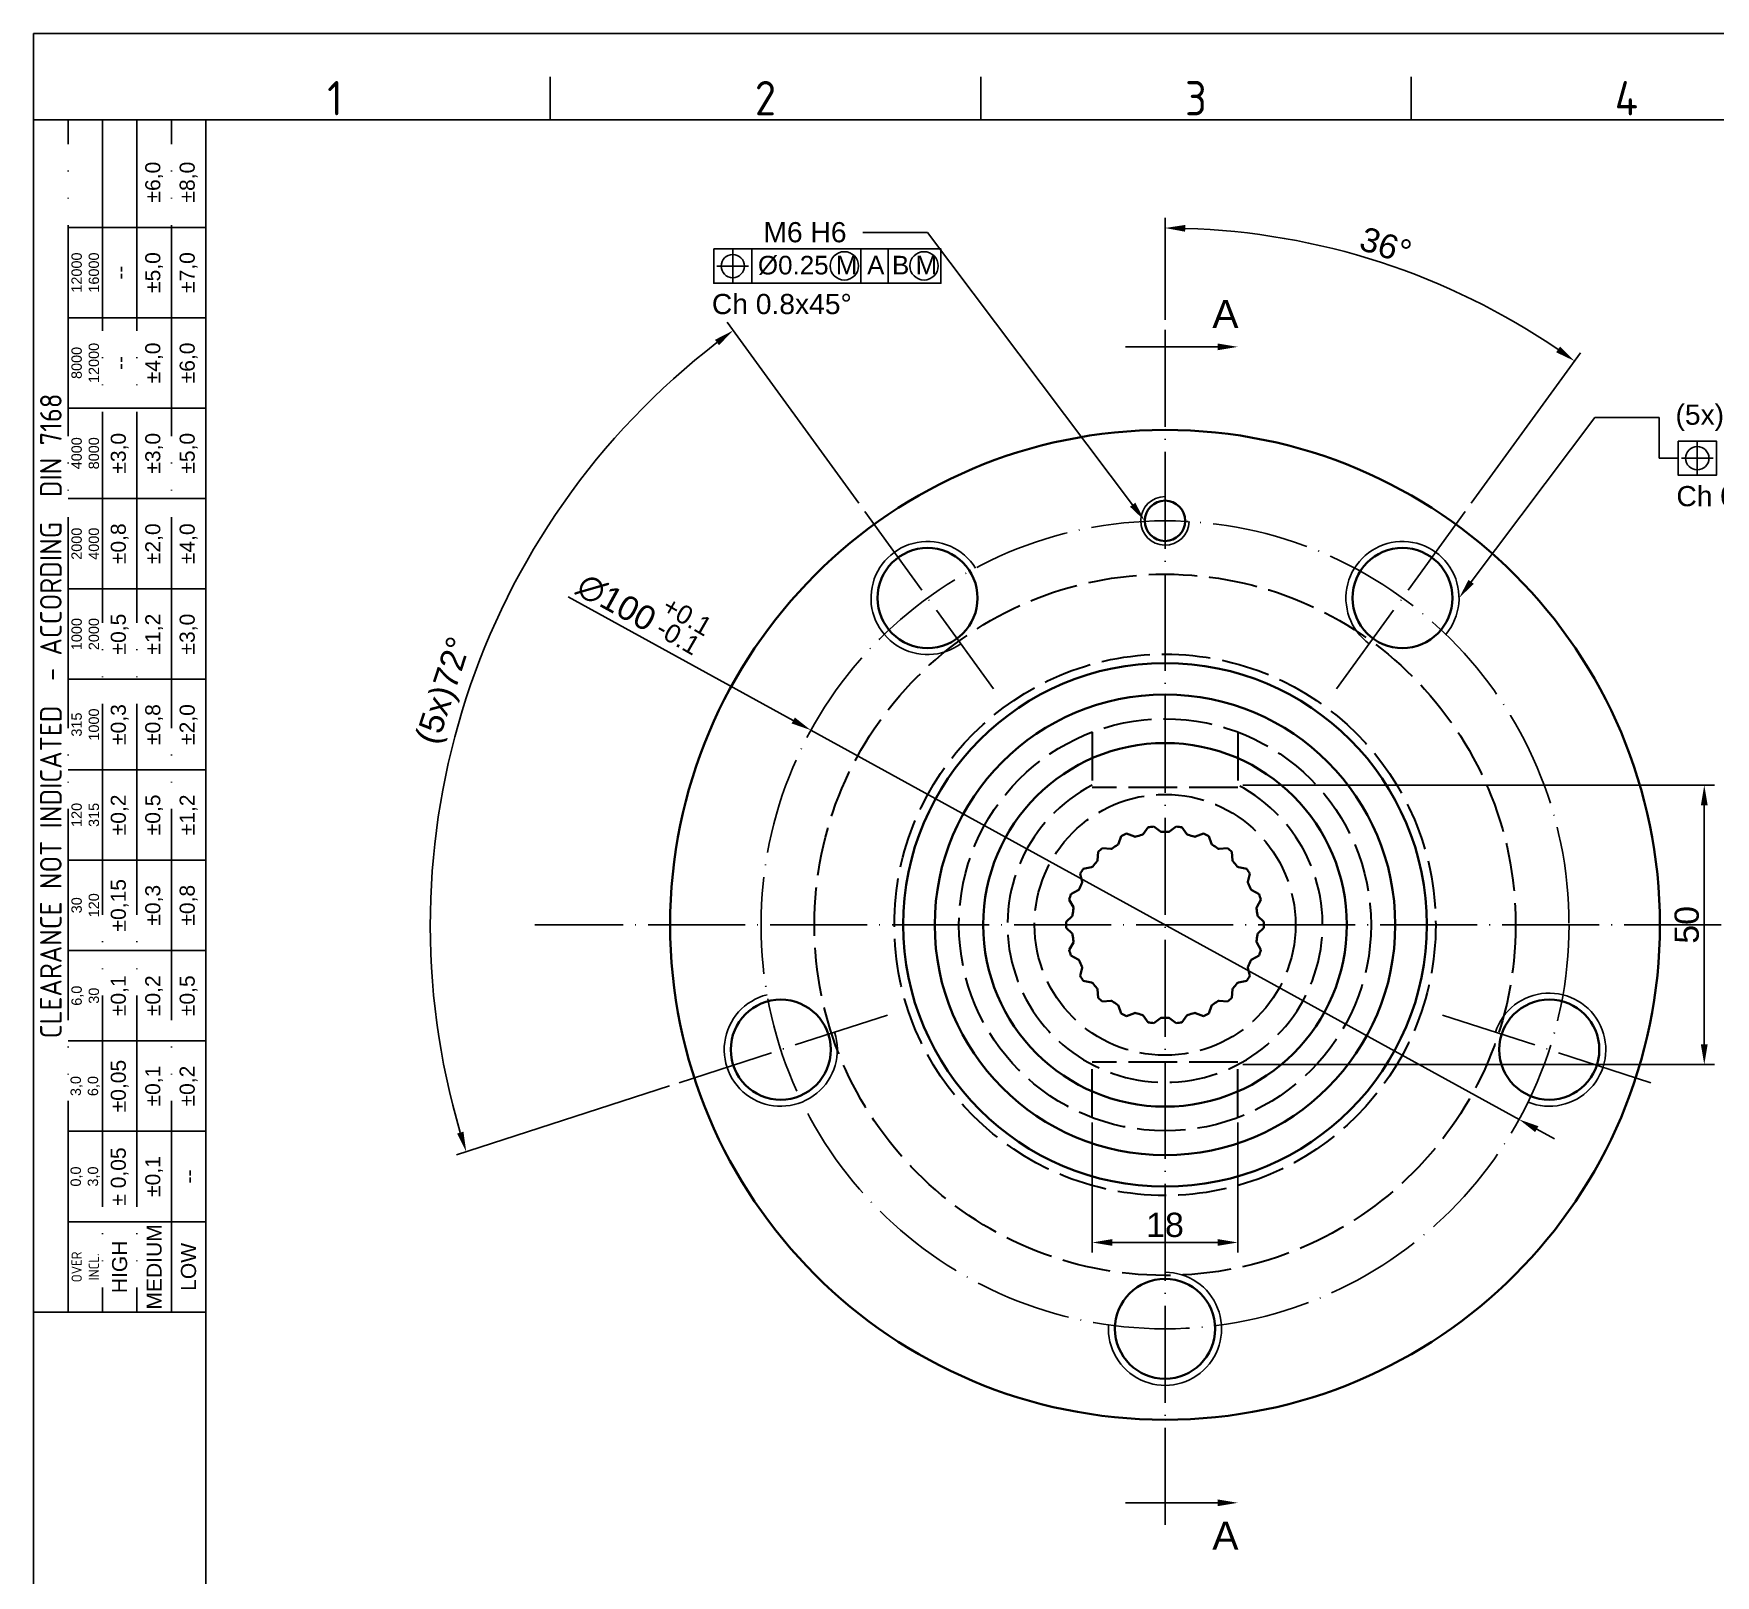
# Model space of a CAD drawing. Header units: millimetres. Extents: x 2429 to 2877, y 1091 to 1407.
# Drawn here: x 2429 to 2637.2, y 1216.6 to 1407.5 of the extents above; entities that cross this region are included whole.
import ezdxf
from ezdxf import colors
from ezdxf.entities.mleader import LeaderData, LeaderLine
from ezdxf.enums import TextEntityAlignment as Align
from ezdxf.math import Vec2, Vec3

# ---------------------------------------------------------------- set-up
doc = ezdxf.new("R2010")
doc.units = ezdxf.units.MM
for name, pattern in [('ACAD_ISO02W100', [15, 12, -3]), ('ACAD_ISO04W100', [30, 24, -3, 0, -3]), ('ACAD_ISO05W100', [33, 24, -3, 0, -3, 0, -3])]:
    doc.linetypes.add(name, pattern=pattern)
for name, color, linetype, lineweight in [('AM_0', 7, 'Continuous', 40), ('AM_4', 1, 'ACAD_ISO04W100', 25), ('AM_5', 3, 'Continuous', 25), ('AM_8', 40, 'ACAD_ISO02W100', 35), ('AM_BOR', 2, 'ACAD_ISO05W100', 35)]:
    doc.layers.add(name, color=color, linetype=linetype, lineweight=lineweight)
doc.styles.add('ACISOTS', font='isocp.shx', dxfattribs={"height": 1})
doc.styles.get("Standard").update_dxf_attribs({"font": 'arial.ttf'})
doc.dimstyles.new('ISO-25', dxfattribs={"dimtxt": 3, "dimasz": 2.5, "dimexe": 1.25, "dimexo": 0.625, "dimtad": 1, "dimtxsty": 'Standard', "dimcen": 2.5, "dimadec": 0, "dimazin": 0, "dimtfac": 1, "dimtmove": 0, "dimatfit": 3, "dimfxl": 1, "dimarcsym": 0})

# ---------------------------------------------------------------- blocks, each defined once
blk = doc.blocks.new('A3 ZTL')
for p, q in [((19.57, 280.82), (19.57, 9.78)), ((401.17, 280.82), (19.57, 280.82))]:
    blk.add_line(p, q)
at = {"layer": 'AM_BOR', "color": 135, "linetype": 'Continuous', "lineweight": 25}
for p, q in [((0, 0), (0, 290.61)), ((0, 290.61), (410.96, 290.61))]:
    blk.add_line(p, q, dxfattribs=at)
at = {"layer": 'AM_BOR', "color": 135, "lineweight": 25}
for p, q in [((58.71, 280.82), (58.71, 285.71)), ((107.63, 280.82), (107.63, 285.71)), ((156.56, 280.82), (156.56, 285.71)), ((3.91, 145.3), (3.91, 280.82)), ((7.83, 280.82), (7.83, 145.3)), ((11.74, 280.82), (11.74, 145.3)), ((15.66, 145.3), (15.66, 280.82)), ((19.57, 268.59), (3.91, 268.59)), ((19.57, 258.32), (3.91, 258.32)), ((19.57, 248.04), (3.91, 248.04)), ((19.57, 237.77), (3.91, 237.77)), ((19.57, 227.5), (3.91, 227.5)), ((19.57, 217.22), (3.91, 217.22)), ((19.57, 206.95), (3.91, 206.95)), ((19.57, 196.67), (3.91, 196.67)), ((19.57, 186.4), (3.91, 186.4)), ((19.57, 176.13), (3.91, 176.13)), ((19.57, 165.85), (3.91, 165.85)), ((19.57, 155.58), (3.91, 155.58))]:
    blk.add_line(p, q, dxfattribs=at)
blk.add_lwpolyline([(19.57, 145.3), (0, 145.3), (0, 280.82), (19.57, 280.82)], close=True, dxfattribs=at)
at = {"layer": 'AM_BOR', "color": 135, "lineweight": 25, "style": 'ACISOTS'}
for s, p in [('1', (34.25, 283.27)), ('2', (83.17, 283.27)), ('3', (132.09, 283.27)), ('4', (181.02, 283.27))]:
    blk.add_text(s, height=3.91, dxfattribs=at).set_placement(p, align=Align.MIDDLE)
at = {"layer": 'AM_BOR', "color": 135, "lineweight": 25, "attachment_point": 5, "rotation": 90}
for s, insert, char_height, width in [('±6,0', (13.7, 273.73), 1.712, 10.274), ('±8,0', (17.61, 273.73), 1.712, 10.274), ('12000\\P16000', (5.87, 263.45), 1.174, 10.274), ('±5,0', (13.7, 263.45), 1.712, 10.274), ('±7,0', (17.61, 263.45), 1.712, 10.274), ('--', (9.78, 263.45), 1.712, 10.274), ('8000\\P12000', (5.87, 253.18), 1.174, 10.274), ('±4,0', (13.7, 253.18), 1.712, 10.274), ('±6,0', (17.61, 253.18), 1.712, 10.274), ('--', (9.78, 253.18), 1.712, 10.274), ('{\\Fisocp.shx|c0;CLEARANCE NOT INDICATED  - ACCORDING  DIN 7168}', (1.96, 213.06), 2.4462, 135.5186), ('4000\\P8000', (5.87, 242.91), 1.174, 10.274), ('±3,0', (9.78, 242.91), 1.712, 10.274), ('±3,0', (13.7, 242.91), 1.712, 10.274), ('±5,0', (17.61, 242.91), 1.712, 10.274), ('2000\\P4000', (5.87, 232.63), 1.174, 10.274), ('±0,8', (9.78, 232.63), 1.712, 10.274), ('±2,0', (13.7, 232.63), 1.712, 10.274), ('±4,0', (17.61, 232.63), 1.712, 10.274), ('1000\\P2000', (5.87, 222.36), 1.174, 10.274), ('±0,5', (9.78, 222.36), 1.712, 10.274), ('±1,2', (13.7, 222.36), 1.712, 10.274), ('±3,0', (17.61, 222.36), 1.712, 10.274), ('±0,3', (9.78, 212.08), 1.712, 10.274), ('±0,8', (13.7, 212.08), 1.712, 10.274), ('±2,0', (17.61, 212.08), 1.712, 10.274), ('315\\P1000', (5.87, 212.08), 1.174, 10.274), ('120\\P315', (5.87, 201.81), 1.174, 10.274), ('±0,2', (9.78, 201.81), 1.712, 10.274), ('±0,5', (13.7, 201.81), 1.712, 10.274), ('±1,2', (17.61, 201.81), 1.712, 10.274), ('±0,15', (9.78, 191.54), 1.712, 10.274), ('±0,3', (13.7, 191.54), 1.712, 10.274), ('±0,8', (17.61, 191.54), 1.712, 10.274), ('30\\P120', (5.87, 191.54), 1.174, 10.274), ('6,0\\P30', (5.87, 181.26), 1.174, 10.274), ('±0,1', (9.78, 181.26), 1.712, 10.274), ('±0,2', (13.7, 181.26), 1.712, 10.274), ('±0,5', (17.61, 181.26), 1.712, 10.274), ('3,0\\P6,0', (5.87, 170.99), 1.174, 10.274), ('±0,05', (9.78, 170.99), 1.712, 10.274), ('±0,1', (13.7, 170.99), 1.712, 10.274), ('±0,2', (17.61, 170.99), 1.712, 10.274), ('± 0,05', (9.78, 160.71), 1.712, 10.274), ('\\pt4.69206;±0,1', (13.7, 160.71), 1.7123, 10.274), ('0,0\\P3,0', (5.87, 160.71), 1.174, 10.274), ('--', (17.61, 160.71), 1.712, 10.274), ('MEDIUM', (13.7, 150.44), 1.712, 10.274), ('HIGH', (9.78, 150.44), 1.712, 10.274), ('LOW', (17.61, 150.44), 1.712, 10.274), ('{\\Fisocp.shx|c0;OVER\\PINCL.}', (5.87, 150.44), 1.1742, 10.274)]:
    blk.add_mtext(s, dxfattribs=dict(at, insert=insert, char_height=char_height, width=width))
blk = doc.blocks.new('*D75')
at = {"layer": 'AM_5', "color": 0, "lineweight": -2}
for p, q in [((2495.21, 1337.77), (2523.06, 1322.46)), ((2612.89, 1273.08), (2525.25, 1321.25)), ((2615.08, 1271.87), (2617.27, 1270.67))]:
    blk.add_line(p, q, dxfattribs=at)
at = {"layer": 'AM_5', "color": 0}
for points in [[(2523.26, 1322.82), (2522.86, 1322.09), (2525.25, 1321.25)], [(2615.28, 1272.24), (2614.88, 1271.51), (2612.89, 1273.08)]]:
    blk.add_solid(points, dxfattribs=at)
at = {"layer": 'Defpoints', "color": 0}
for p in [(2525.25, 1321.25), (2612.89, 1273.08)]:
    blk.add_point(p, dxfattribs=at)
at = {"layer": 'AM_5', "color": 0, "insert": (2501.17, 1337.05), "char_height": 3, "attachment_point": 5, "rotation": 331.2004}
blk.add_mtext('∅100', dxfattribs=at)
blk = doc.blocks.new('*D76')
at = {"layer": 'AM_5', "color": 0, "lineweight": -2}
for p, q in [((2531.16, 1349.35), (2514.88, 1371.74)), ((2507.73, 1277.23), (2481.4, 1268.68))]:
    blk.add_line(p, q, dxfattribs=at)
blk.add_arc((2569.07, 1297.16), 90.93, 127.5752, 196.4248, dxfattribs=at)
at = {"layer": 'AM_5', "color": 0}
for points in [[(2513.37, 1369.57), (2513.87, 1368.9), (2515.62, 1370.73)], [(2482.24, 1271.57), (2481.45, 1271.33), (2482.59, 1269.06)]]:
    blk.add_solid(points, dxfattribs=at)
at = {"layer": 'Defpoints', "color": 0}
for p in [(2531.52, 1348.84), (2490.32, 1342.63), (2547.84, 1326.39), (2534.71, 1286), (2508.32, 1277.43)]:
    blk.add_point(p, dxfattribs=at)
at = {"layer": 'AM_5', "color": 0, "insert": (2480.12, 1326.06), "char_height": 3, "attachment_point": 5, "rotation": 72}
blk.add_mtext('(5x)72%%d', dxfattribs=at)
blk = doc.blocks.new('*D77')
at = {"layer": 'AM_5', "color": 0, "lineweight": -2}
for p, q in [((2569.07, 1372.05), (2569.07, 1384.66)), ((2606.98, 1349.35), (2620.5, 1367.95))]:
    blk.add_line(p, q, dxfattribs=at)
blk.add_arc((2569.07, 1297.16), 86.24, 55.6609, 88.3391, dxfattribs=at)
at = {"layer": 'AM_5', "color": 0}
for points in [[(2571.56, 1382.95), (2571.58, 1383.79), (2569.07, 1383.41)], [(2617.96, 1368.72), (2617.48, 1368.03), (2619.76, 1366.94)]]:
    blk.add_solid(points, dxfattribs=at)
at = {"layer": 'Defpoints', "color": 0}
for p in [(2604.15, 1375.95), (2569.07, 1371.42), (2606.61, 1348.84), (2590.3, 1326.39), (2569.07, 1222.9)]:
    blk.add_point(p, dxfattribs=at)
at = {"layer": 'AM_5', "color": 0, "insert": (2596.39, 1381.24), "char_height": 3, "attachment_point": 5, "rotation": 342}
blk.add_mtext('36°', dxfattribs=at)
blk = doc.blocks.new('*D95')
at = {"layer": 'AM_5', "color": 0, "lineweight": -2}
for p, q in [((2578.69, 1314.46), (2637.06, 1314.46)), ((2635.81, 1311.96), (2635.81, 1282.36)), ((2578.69, 1279.86), (2637.06, 1279.86))]:
    blk.add_line(p, q, dxfattribs=at)
at = {"layer": 'AM_5', "color": 0}
for points in [[(2635.39, 1311.96), (2636.23, 1311.96), (2635.81, 1314.46)], [(2635.39, 1282.36), (2636.23, 1282.36), (2635.81, 1279.86)]]:
    blk.add_solid(points, dxfattribs=at)
at = {"layer": 'Defpoints', "color": 0}
for p in [(2578.07, 1314.46), (2578.07, 1279.86), (2635.81, 1279.86)]:
    blk.add_point(p, dxfattribs=at)
at = {"layer": 'AM_5', "color": 0, "insert": (2633.65, 1297.16), "char_height": 3, "attachment_point": 5, "rotation": 90}
blk.add_mtext('50', dxfattribs=at)
blk = doc.blocks.new('*D96')
at = {"layer": 'AM_5', "color": 0, "lineweight": -2}
for p, q in [((2560.07, 1272.68), (2560.07, 1256.6)), ((2578.07, 1272.68), (2578.07, 1256.6)), ((2562.57, 1257.85), (2575.57, 1257.85))]:
    blk.add_line(p, q, dxfattribs=at)
at = {"layer": 'AM_5', "color": 0}
for points in [[(2562.57, 1258.27), (2562.57, 1257.43), (2560.07, 1257.85)], [(2575.57, 1258.27), (2575.57, 1257.43), (2578.07, 1257.85)]]:
    blk.add_solid(points, dxfattribs=at)
at = {"layer": 'Defpoints', "color": 0}
for p in [(2560.07, 1273.3), (2578.07, 1273.3), (2578.07, 1257.85)]:
    blk.add_point(p, dxfattribs=at)
at = {"layer": 'AM_5', "color": 0, "insert": (2569.07, 1260.01), "char_height": 3, "attachment_point": 5}
blk.add_mtext('18', dxfattribs=at)

msp = doc.modelspace()

# ---------------------------------------------------------------- linework, layer by layer
at = {"layer": 'AM_0'}
for p, q in [((2566.352, 1308.396), (2566.978, 1309.234)), ((2567.676, 1309.334), (2568.512, 1308.706)), ((2569.627, 1308.706), (2570.464, 1309.334)), ((2571.161, 1309.234), (2571.787, 1308.396)), ((2563.298, 1307.175), (2563.662, 1308.156)), ((2564.303, 1308.448), (2565.283, 1308.082)), ((2572.856, 1308.082), (2573.836, 1308.448)), ((2574.477, 1308.156), (2574.841, 1307.175)), ((2560.711, 1305.144), (2560.785, 1306.187)), ((2561.317, 1306.648), (2562.36, 1306.573)), ((2575.779, 1306.573), (2576.822, 1306.648)), ((2577.355, 1306.187), (2577.428, 1305.144)), ((2558.801, 1302.466), (2558.578, 1303.487)), ((2558.959, 1304.08), (2559.981, 1304.301)), ((2578.158, 1304.301), (2579.18, 1304.08)), ((2579.561, 1303.487), (2579.338, 1302.466)), ((2557.42, 1300.951), (2558.338, 1301.452)), ((2579.801, 1301.452), (2580.719, 1300.951)), ((2557.724, 1299.358), (2557.221, 1300.275)), ((2580.918, 1300.275), (2580.416, 1299.358)), ((2556.825, 1297.516), (2557.565, 1298.255)), ((2557.565, 1296.072), (2556.825, 1296.811)), ((2580.574, 1298.255), (2581.315, 1297.516)), ((2581.315, 1296.811), (2580.574, 1296.072)), ((2557.221, 1294.052), (2557.724, 1294.969)), ((2580.416, 1294.969), (2580.918, 1294.052)), ((2558.338, 1292.875), (2557.42, 1293.376)), ((2580.719, 1293.376), (2579.801, 1292.875)), ((2558.578, 1290.84), (2558.801, 1291.862)), ((2579.338, 1291.862), (2579.561, 1290.84)), ((2559.981, 1290.026), (2558.959, 1290.247)), ((2560.785, 1288.14), (2560.711, 1289.183)), ((2577.428, 1289.183), (2577.355, 1288.14)), ((2579.18, 1290.247), (2578.158, 1290.026)), ((2562.36, 1287.754), (2561.317, 1287.679)), ((2563.662, 1286.171), (2563.298, 1287.152)), ((2574.841, 1287.152), (2574.477, 1286.171)), ((2576.822, 1287.679), (2575.779, 1287.754)), ((2565.283, 1286.245), (2564.303, 1285.879)), ((2566.978, 1285.093), (2566.352, 1285.931)), ((2568.512, 1285.621), (2567.676, 1284.993)), ((2570.464, 1284.993), (2569.627, 1285.621)), ((2571.787, 1285.931), (2571.161, 1285.093)), ((2573.836, 1285.879), (2572.856, 1286.245))]:
    msp.add_line(p, q, dxfattribs=at)
for centre, radius in [((2569.07, 1297.164), 61.25), ((2569.07, 1347.164), 2.5), ((2539.68, 1337.614), 6.193), ((2598.459, 1337.614), 6.193), ((2569.07, 1297.164), 32.4), ((2569.07, 1297.164), 28.5), ((2569.07, 1297.164), 22.5), ((2521.517, 1281.713), 6.193), ((2616.622, 1281.713), 6.193), ((2569.07, 1247.164), 6.193)]:
    msp.add_circle(centre, radius, dxfattribs=at)
for centre, radius, start, end in [((2569.07, 1297.164), 12.25, 96.53378, 99.82986), ((2569.07, 1297.164), 12.25, 80.17014, 83.46622), ((2563.064, 1307.262), 0.25, 300.74101, 339.59717), ((2569.07, 1297.164), 12.25, 112.89741, 116.1935), ((2565.371, 1308.316), 0.25, 249.49374, 288.3499), ((2569.07, 1297.164), 11.5, 104.37737, 108.3499), ((2566.152, 1308.546), 0.25, 284.37737, 323.23353), ((2568.662, 1308.906), 0.25, 233.1301, 271.98626), ((2569.07, 1297.164), 11.5, 88.01374, 91.98626), ((2569.477, 1308.906), 0.25, 268.01374, 306.8699), ((2571.987, 1308.546), 0.25, 216.76647, 255.62263), ((2569.07, 1297.164), 11.5, 71.6501, 75.62263), ((2572.769, 1308.316), 0.25, 251.6501, 290.50626), ((2569.07, 1297.164), 12.25, 63.8065, 67.10259), ((2575.076, 1307.262), 0.25, 200.40283, 239.25899), ((2560.462, 1305.161), 0.25, 317.10465, 355.96081), ((2569.07, 1297.164), 12.25, 129.26105, 132.55713), ((2562.378, 1306.822), 0.25, 265.85738, 304.71354), ((2569.07, 1297.164), 11.5, 120.74101, 124.71354), ((2569.07, 1297.164), 11.5, 55.28646, 59.25899), ((2575.761, 1306.822), 0.25, 235.28646, 274.14262), ((2569.07, 1297.164), 12.25, 47.44287, 50.73895), ((2577.678, 1305.161), 0.25, 184.03919, 222.89535), ((2569.07, 1297.164), 12.25, 145.62469, 148.92077), ((2559.928, 1304.546), 0.25, 282.22101, 321.07717), ((2569.07, 1297.164), 11.5, 137.10465, 141.07717), ((2569.07, 1297.164), 11.5, 38.92283, 42.89535), ((2578.211, 1304.546), 0.25, 218.92283, 257.77899), ((2569.07, 1297.164), 12.25, 31.07923, 34.37531), ((2569.07, 1297.164), 12.25, 161.98832, 165.28441), ((2558.219, 1301.671), 0.25, 298.58465, 337.44081), ((2569.07, 1297.164), 11.5, 153.46828, 157.44081), ((2558.557, 1302.412), 0.25, 333.46828, 12.32444), ((2579.582, 1302.412), 0.25, 167.67556, 206.53172), ((2569.07, 1297.164), 11.5, 22.55919, 26.53172), ((2579.921, 1301.671), 0.25, 202.55919, 241.41535), ((2569.07, 1297.164), 12.25, 14.71559, 18.01168), ((2569.07, 1297.164), 11.5, 169.83192, 173.80444), ((2557.504, 1299.238), 0.25, 349.83192, 28.68808), ((2580.635, 1299.238), 0.25, 151.31192, 190.16808), ((2569.07, 1297.164), 11.5, 6.19556, 10.16808), ((2569.07, 1297.164), 12.25, 178.35196, 181.64804), ((2557.388, 1298.432), 0.25, 314.94828, 353.80444), ((2580.751, 1298.432), 0.25, 186.19556, 225.05172), ((2569.07, 1297.164), 12.25, 358.35196, 1.64804), ((2557.388, 1295.895), 0.25, 6.19556, 45.05172), ((2569.07, 1297.164), 11.5, 186.19556, 190.16808), ((2557.504, 1295.089), 0.25, 331.31192, 10.16808), ((2580.635, 1295.089), 0.25, 169.83192, 208.68808), ((2569.07, 1297.164), 11.5, 349.83192, 353.80444), ((2580.751, 1295.895), 0.25, 134.94828, 173.80444), ((2569.07, 1297.164), 12.25, 194.71559, 198.01168), ((2558.219, 1292.656), 0.25, 22.55919, 61.41535), ((2569.07, 1297.164), 11.5, 202.55919, 206.53172), ((2569.07, 1297.164), 11.5, 333.46828, 337.44081), ((2579.921, 1292.656), 0.25, 118.58465, 157.44081), ((2569.07, 1297.164), 12.25, 341.98832, 345.28441), ((2569.07, 1297.164), 12.25, 211.07923, 214.37531), ((2558.557, 1291.915), 0.25, 347.67556, 26.53172), ((2569.07, 1297.164), 12.25, 325.62469, 328.92077), ((2579.582, 1291.915), 0.25, 153.46828, 192.32444), ((2559.928, 1289.781), 0.25, 38.92283, 77.77899), ((2569.07, 1297.164), 11.5, 218.92283, 222.89535), ((2560.462, 1289.166), 0.25, 4.03919, 42.89535), ((2577.678, 1289.166), 0.25, 137.10465, 175.96081), ((2569.07, 1297.164), 11.5, 317.10465, 321.07717), ((2578.211, 1289.781), 0.25, 102.22101, 141.07717), ((2569.07, 1297.164), 12.25, 227.44287, 230.73895), ((2562.378, 1287.505), 0.25, 55.28646, 94.14262), ((2569.07, 1297.164), 11.5, 235.28646, 239.25899), ((2563.064, 1287.065), 0.25, 20.40283, 59.25899), ((2575.076, 1287.065), 0.25, 120.74101, 159.59717), ((2569.07, 1297.164), 11.5, 300.74101, 304.71354), ((2575.761, 1287.505), 0.25, 85.85738, 124.71354), ((2569.07, 1297.164), 12.25, 309.26105, 312.55713), ((2569.07, 1297.164), 12.25, 243.8065, 247.10259), ((2565.371, 1286.011), 0.25, 71.6501, 110.50626), ((2569.07, 1297.164), 11.5, 251.6501, 255.62263), ((2566.152, 1285.782), 0.25, 36.76647, 75.62263), ((2569.07, 1297.164), 12.25, 260.17014, 263.46622), ((2568.662, 1285.421), 0.25, 88.01374, 126.8699), ((2569.07, 1297.164), 11.5, 268.01374, 271.98626), ((2569.477, 1285.421), 0.25, 53.1301, 91.98626), ((2569.07, 1297.164), 12.25, 276.53378, 279.82986), ((2571.987, 1285.782), 0.25, 104.37737, 143.23353), ((2569.07, 1297.164), 11.5, 284.37737, 288.3499), ((2572.769, 1286.011), 0.25, 69.49374, 108.3499), ((2569.07, 1297.164), 12.25, 292.89741, 296.1935)]:
    msp.add_arc(centre, radius, start, end, dxfattribs=at)
at = {"layer": 'AM_4', "ltscale": 0.5}
for p, q in [((2569.07, 1222.904), (2569.07, 1371.423)), ((2547.836, 1326.389), (2531.525, 1348.839)), ((2590.303, 1326.389), (2606.614, 1348.839)), ((2788.894, 1297.164), (2491.083, 1297.164)), ((2534.713, 1286), (2508.321, 1277.425)), ((2603.427, 1286), (2629.818, 1277.425))]:
    msp.add_line(p, q, dxfattribs=at)
msp.add_circle((2569.07, 1297.164), 50, dxfattribs=at)
at = {"layer": 'AM_5'}
for p, q in [((2515.571, 1380.698), (2515.571, 1376.693)), ((2513.619, 1378.696), (2517.524, 1378.696)), ((2517.933, 1376.578), (2531.42, 1376.578)), ((2531.42, 1376.578), (2534.804, 1376.578)), ((2534.804, 1376.578), (2541.34, 1376.578)), ((2564.188, 1368.698), (2575.58, 1368.698)), ((2630.247, 1359.94), (2630.247, 1354.918)), ((2634.945, 1356.921), (2634.945, 1352.916)), ((2632.584, 1354.918), (2630.247, 1354.918)), ((2632.992, 1354.918), (2636.898, 1354.918)), ((2569.07, 1322.664), (2569.07, 1314.164)), ((2564.188, 1225.629), (2575.58, 1225.629))]:
    msp.add_line(p, q, dxfattribs=at)
for points in [[(2513.21, 1380.813), (2517.933, 1380.813), (2517.933, 1376.578), (2513.21, 1376.578)], [(2517.933, 1380.813), (2531.42, 1380.813), (2531.42, 1376.578), (2517.933, 1376.578)], [(2531.42, 1380.813), (2534.804, 1380.813), (2534.804, 1376.578), (2531.42, 1376.578)], [(2534.804, 1380.813), (2541.34, 1380.813), (2541.34, 1376.578), (2534.804, 1376.578)], [(2632.584, 1357.036), (2637.306, 1357.036), (2637.306, 1352.801), (2632.584, 1352.801)]]:
    msp.add_lwpolyline(points, close=True, dxfattribs=at)
for centre, radius in [((2515.571, 1378.696), 1.441), ((2529.379, 1378.723), 1.757), ((2539.248, 1378.723), 1.757), ((2634.945, 1354.918), 1.441)]:
    msp.add_circle(centre, radius, dxfattribs=at)
for centre, radius, start, end in [((2569.07, 1347.164), 3, 90, 358.28087), ((2539.68, 1337.614), 7, 31.98601, 306), ((2598.459, 1337.614), 7, 319.98601, 234), ((2521.517, 1281.713), 7, 103.98601, 18), ((2616.622, 1281.713), 7, 247.98601, 162), ((2569.07, 1247.164), 7, 175.98601, 90)]:
    msp.add_arc(centre, radius, start, end, dxfattribs=at)
for points in [[(2575.58, 1368.282), (2575.58, 1369.115), (2578.08, 1368.698)], [(2575.58, 1226.046), (2575.58, 1225.212), (2578.08, 1225.629)]]:
    msp.add_solid(points, dxfattribs=at)
at = {"layer": 'AM_8', "ltscale": 0.5}
for p, q in [((2560.07, 1321.022), (2560.07, 1314.164)), ((2578.07, 1321.022), (2578.07, 1314.164)), ((2578.07, 1314.164), (2560.07, 1314.164)), ((2560.07, 1273.305), (2560.07, 1280.164)), ((2578.07, 1280.164), (2560.07, 1280.164)), ((2578.07, 1273.305), (2578.07, 1280.164))]:
    msp.add_line(p, q, dxfattribs=at)
for radius in [43.396, 33.5, 25.5, 16.15]:
    msp.add_circle((2569.07, 1297.164), radius, dxfattribs=at)
msp.add_arc((2569.07, 1297.164), 19.5, 117.48643, 62.51357, dxfattribs=at)

# ---------------------------------------------------------------- block references
at = {"linetype": 'ByBlock', "lineweight": 0, "xscale": 1.089, "yscale": 1.089, "zscale": 1.089}
msp.add_blockref('A3 ZTL', (2429.046, 1090.997), dxfattribs=at)

# ---------------------------------------------------------------- texts
at = {"layer": 'AM_5'}
for s, width, insert, char_height, attachment_point in [('%%C0.25', 18.23779, (2518.686, 1379.966), 2.3, 1), ('M', 18.23779, (2528.327, 1379.966), 2.3, 1), ('A', 18.23779, (2532.202, 1379.966), 2.3, 1), ('B', 18.23779, (2535.276, 1379.966), 2.3, 1), ('M', 18.23779, (2538.196, 1379.966), 2.3, 1), ('A', 12.46166, (2574.915, 1371.015), 3.5, 7), ('A', 12.46166, (2574.915, 1223.312), 3.5, 1)]:
    msp.add_mtext_dynamic_manual_height_columns(s, width=width, gutter_width=12.5, heights=[0], dxfattribs=dict(at, insert=insert, char_height=char_height, attachment_point=attachment_point))
at = {"layer": 'AM_5', "color": 3, "char_height": 2.5, "attachment_point": 1}
for insert in [(2512.99, 1375.252), (2632.363, 1351.475)]:
    msp.add_mtext_dynamic_manual_height_columns('Ch 0.8x45%%D', width=40.20612, gutter_width=12.5, heights=[0], dxfattribs=dict(at, insert=insert))
at = {"layer": 'AM_5', "char_height": 2.3, "attachment_point": 1, "rotation": 330.0839}
for s, insert in [('+0.1', (2507.762, 1337.942)), ('-0.1', (2507.005, 1335.183))]:
    msp.add_mtext_dynamic_manual_height_columns(s, width=18.23779, gutter_width=12.5, heights=[0], dxfattribs=dict(at, insert=insert))

# ---------------------------------------------------------------- dimensions: what is measured, and where the dimension line sits
at = {"layer": 'AM_5'}
dim = msp.add_angular_dim_2l(base=(2604.148, 1375.95), line1=((2590.303, 1326.389), (2606.614, 1348.839)), line2=((2569.07, 1222.904), (2569.07, 1371.423)), dimstyle='ISO-25', dxfattribs=at)
dim.commit()
dim.dimension.update_dxf_attribs({"geometry": '*D77', "text_midpoint": (2596.387, 1381.237)})
dim = msp.add_angular_dim_2l(base=(2490.318, 1342.631), line1=((2534.713, 1286), (2508.321, 1277.425)), line2=((2547.836, 1326.389), (2531.525, 1348.839)), text='(5x)72%%d', dimstyle='ISO-25', dxfattribs=at)
dim.commit()
dim.dimension.update_dxf_attribs({"geometry": '*D76', "text_midpoint": (2480.121, 1326.065)})
dim = msp.add_diameter_dim_2p(p1=(2612.885, 1273.076), p2=(2525.254, 1321.251), dimstyle='ISO-25', dxfattribs=at)
dim.commit()
dim.dimension.update_dxf_attribs({"geometry": '*D75', "text_midpoint": (2500.09, 1335.085), "dimtype": 163})
dim = msp.add_linear_dim(base=(2635.811, 1279.865), p1=(2578.07, 1314.462), p2=(2578.07, 1279.865), angle=90, text='50', dimstyle='ISO-25', dxfattribs=at)
dim.commit()
dim.dimension.update_dxf_attribs({"geometry": '*D95', "text_midpoint": (2633.654, 1297.164)})
dim = msp.add_linear_dim(base=(2578.07, 1257.851), p1=(2560.07, 1273.305), p2=(2578.07, 1273.305), dimstyle='ISO-25', dxfattribs=at)
dim.commit()
dim.dimension.update_dxf_attribs({"geometry": '*D96', "text_midpoint": (2569.07, 1260.007)})

# ---------------------------------------------------------------- leaders
ml = msp.add_multileader_mtext('Standard', dxfattribs=at)
ml.set_content('M6 H6', color=256)
ml.set_leader_properties()
ml.build(insert=Vec2(0, 0))
ml.multileader.update_dxf_attribs({"arrow_head_size": 2.5})
ctx = ml.context
ctx.base_point, ctx.char_height, ctx.arrow_head_size, ctx.plane_origin = Vec3(2517.788, 1382.871), 2.5, 2.5, Vec3(2485.617, 1339.869)
ctx.text_align_type = 2
notes = []
notes.append((ctx, [(1, (1, 1, 0), (2539.655, 1382.871), (-1, 0), 8, [(0, [(2566.57, 1347.164)], 0, [])])]))
ctx.mtext.insert, ctx.mtext.alignment, ctx.mtext.flow_direction = Vec3(2529.655, 1384.142), 3, 5
ml = msp.add_multileader_mtext('Standard', dxfattribs=at)
ml.set_content('(5x)M14', color=256)
ml.set_leader_properties()
ml.build(insert=Vec2(0, 0))
ml.multileader.update_dxf_attribs({"arrow_head_size": 2.5})
ctx = ml.context
ctx.base_point, ctx.char_height, ctx.arrow_head_size, ctx.plane_origin = Vec3(2630.247, 1359.94), 2.5, 2.5, Vec3(2608.694, 1337.044)
notes.append((ctx, [(0, (1, 1, 0), (2622.247, 1359.94), (1, 0), 8, [(0, [(2605.459, 1337.614)], 0, [])])]))
ctx.mtext.insert, ctx.mtext.flow_direction = Vec3(2632.247, 1361.557), 5
for ctx, leaders in notes:
    for number, flags, end, landing, length, lines in leaders:
        leader = LeaderData()
        leader.index, (leader.has_last_leader_line, leader.has_dogleg_vector, leader.attachment_direction) = number, flags
        leader.last_leader_point, leader.dogleg_vector, leader.dogleg_length = Vec3(end), Vec3(landing), length
        for number, points, colour, breaks in lines:
            line = LeaderLine()
            line.index, line.vertices, line.color, line.breaks = number, Vec3.list(points), colors.encode_raw_color(colour), breaks
            leader.lines.append(line)
        ctx.leaders.append(leader)

doc.saveas('drawing.dxf')
